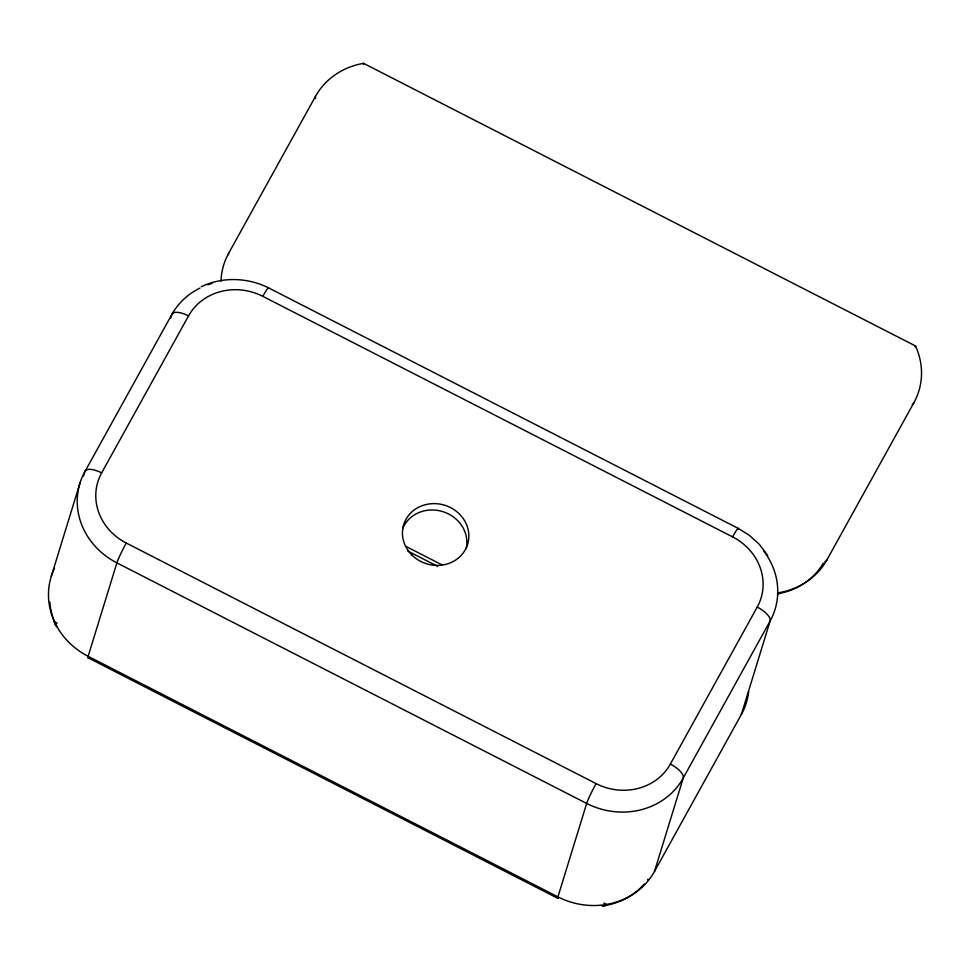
<?xml version="1.0" encoding="UTF-8"?>
<svg xmlns="http://www.w3.org/2000/svg" width="970" height="970" viewBox="0 0 970 970"><rect width="100%" height="100%" fill="white"/><g stroke="black" fill="none" stroke-linecap="round" stroke-linejoin="round"><path stroke-width="1.45" d="M51.325 576.241L80.061 482.817M83.42 476.318L84.863 471.65L171.738 314.656A72.435 66.421 17.1 0 1 199.881 288.102M170.659 318.16L171.738 314.656A16.72 6.548 29 0 1 188.544 315.88A55.714 51.095 17.1 0 1 262.809 296.347A16.72 1.261 -62.9 0 1 268.508 288.478M54.49 568.238A72.435 66.421 17.1 0 0 88.137 656.314L557.92 896.874A72.435 66.421 17.1 0 0 654.483 871.484L683.219 778.049L770.107 621.043A72.435 66.421 17.1 0 0 764.008 551.445M654.483 871.484L741.359 714.478L770.107 621.043A16.72 6.548 29 0 0 757.23 607.074A55.714 51.095 17.1 0 0 732.605 536.895L262.809 296.347M757.23 607.074L670.355 764.081A55.714 51.095 17.1 0 1 596.077 783.614L126.282 543.054A55.714 51.095 17.1 0 1 101.656 472.875L188.544 315.88M221.014 281.215A72.435 66.421 17.1 0 1 228.641 253.328L315.517 96.321A72.435 66.421 17.1 0 1 363.556 63.353L915.498 345.975A72.435 66.421 17.1 0 1 913.885 402.72L826.998 559.726A16.72 6.548 29 0 1 824.876 561.666M201.263 286.708C222.36 276.632 247.677 277.384 268.484 287.847L738.267 528.395L749.228 535.246L759.292 544.328L767.67 555.434M405.484 546.183L441.871 564.807M407.873 551.093L437.531 566.274M54.502 621.831L57.157 623.189M603.801 903.094L606.444 904.452M87.955 657.733L557.738 898.293M826.998 559.726A72.435 66.421 17.1 0 1 778.971 592.694M913.885 402.72A16.72 6.548 29 0 1 912.249 404.478M315.589 98.479A16.72 6.548 29 0 1 315.517 96.321M228.544 254.698A16.72 6.548 29 0 1 228.641 253.328M915.656 346.072A12.901 5.056 29 0 1 915.049 346.775M363.483 64.469A12.901 5.056 29 0 1 363.386 63.268M823.324 563.133A70.204 64.384 17.1 0 1 777.601 593.822M779.128 592.779A12.901 5.056 29 0 1 777.431 594.016M732.605 536.895A16.72 1.261 -62.9 0 1 738.291 529.038M126.282 543.054A16.72 1.261 -62.9 0 0 116.885 562.879L88.137 656.314A16.72 1.261 -62.9 0 0 88.755 657.102M596.077 783.614A16.72 1.261 -62.9 0 0 586.668 803.439L557.92 896.874A16.72 1.261 -62.9 0 0 558.538 897.662M101.656 472.875A16.72 6.548 29 0 0 84.863 471.65A72.435 66.421 17.1 0 0 116.885 562.879L586.668 803.439A72.435 66.421 17.1 0 0 683.219 778.049A16.72 6.548 29 0 0 670.355 764.081M748.646 691.525A72.435 66.421 17.1 0 1 741.359 714.478M207.822 284.768A72.435 66.421 17.1 0 1 211.981 283.446M606.614 904.537A12.901 5.056 29 0 1 602.249 905.968A70.204 64.384 17.1 0 0 644.286 883.985M402.792 528.177A33.429 30.652 17.1 0 1 442.878 511.639A33.429 30.652 17.1 0 1 466.303 548.086M54.344 621.746A12.901 5.056 29 0 0 56.757 626.644A70.204 64.384 17.1 0 1 49.858 602.103M648.033 879.208A70.204 64.384 17.1 0 1 647.596 879.814M411.692 554.804A33.429 30.652 17.1 0 0 467.528 544.558A33.429 30.652 17.1 0 0 427.709 504.182A33.429 30.652 17.1 0 0 411.692 554.804"/></g></svg>
